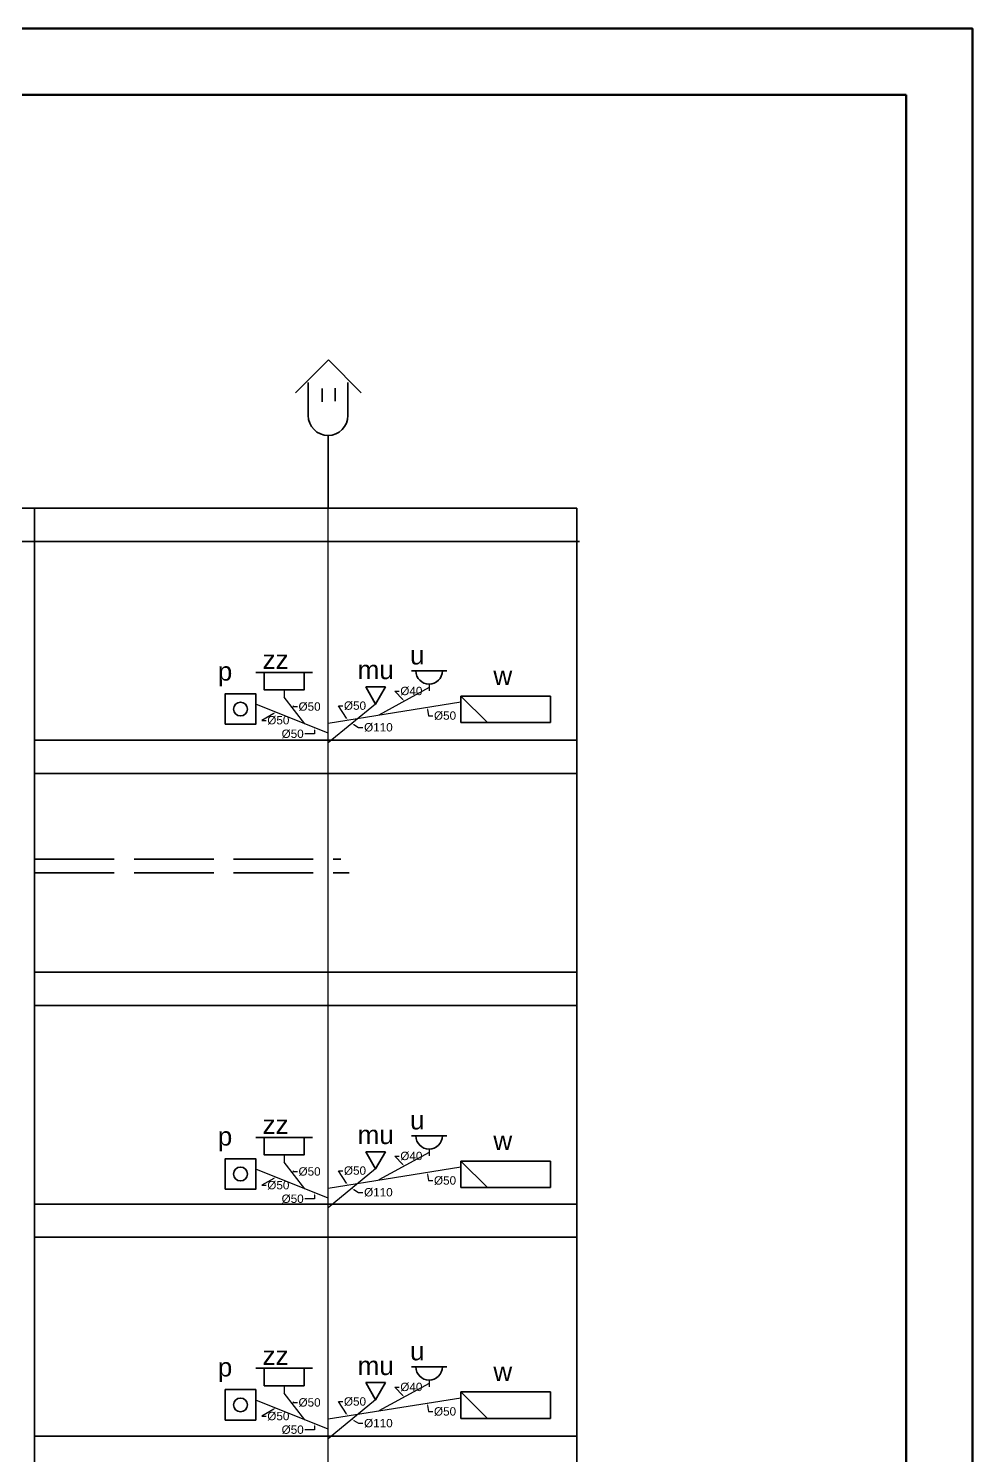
# Model space of a CAD drawing. Header units: millimetres. Extents: x 135 to 13042, y 991 to 8969.
# Drawn here: x 3128.9 to 3271.2, y 1195.7 to 1411 of the extents above; entities that cross this region are included whole.
import ezdxf
from ezdxf import colors
from ezdxf.entities.mleader import LeaderData, LeaderLine
from ezdxf.math import Vec2, Vec3

# ---------------------------------------------------------------- set-up
doc = ezdxf.new("R2010")
doc.units = ezdxf.units.MM
doc.linetypes.add('ACAD_ISO02W100', pattern=[15, 12, -3])
doc.layers.add('kanalizacja', color=7, linetype='Continuous', true_color=0xb06239)
doc.styles.add('numery działek', font='arial.ttf', dxfattribs={"height": 15})
doc.styles.get("Standard").update_dxf_attribs({"font": 'arial.ttf'})

msp = doc.modelspace()

# ---------------------------------------------------------------- linework, layer by layer
at = {"linetype": 'ByBlock', "lineweight": 70}
for p, q in [((3261.23, 1400.99), (2191.23, 1400.99)), ((3261.23, 1000.99), (3261.23, 1400.99))]:
    msp.add_line(p, q, dxfattribs=at)
at = {"linetype": 'ByBlock', "lineweight": 35}
for p, q in [((3169.16, 1356.03), (3174.11, 1360.98)), ((3174.11, 1360.98), (3179.06, 1356.03)), ((3171.06, 1352.6), (3171.06, 1357.6)), ((3173.16, 1356.7), (3173.16, 1354.68)), ((3175.12, 1356.75), (3175.12, 1354.76)), ((3177.06, 1352.6), (3177.06, 1357.6)), ((3174.06, 1338.6), (3174.06, 1349.6)), ((3211.55, 1338.6), (3211.55, 1102.75)), ((3207.62, 1306.27), (3207.62, 1310.27)), ((3207.62, 1236.11), (3207.62, 1240.11)), ((3129.81, 1233.6), (3211.55, 1233.6)), ((3129.81, 1228.6), (3211.55, 1228.6)), ((3207.62, 1201.26), (3207.62, 1205.26)), ((3129.81, 1198.6), (3211.55, 1198.6))]:
    msp.add_line(p, q, dxfattribs=at)
at = {"lineweight": 35}
for p, q in [((2325.14, 1338.6), (3211.55, 1338.6)), ((3066.5, 1333.6), (3211.99, 1333.6)), ((3164.42, 1313.83), (3163.17, 1313.83)), ((3170.44, 1313.83), (3171.69, 1313.83)), ((3191.96, 1314.06), (3186.63, 1314.06)), ((3182.73, 1311.67), (3179.73, 1311.67)), ((3179.73, 1311.67), (3181.23, 1309.07)), ((3181.23, 1309.07), (3182.73, 1311.67)), ((3194.09, 1306.27), (3194.09, 1310.27)), ((3194.09, 1310.27), (3207.62, 1310.27)), ((3194.09, 1310.27), (3198.09, 1306.27)), ((3207.62, 1306.27), (3194.09, 1306.27)), ((3129.81, 1303.6), (3211.55, 1303.6)), ((3129.81, 1298.6), (3211.55, 1298.6)), ((3129.81, 1268.6), (3211.55, 1268.6)), ((3129.81, 1263.6), (3211.55, 1263.6)), ((3164.42, 1243.67), (3163.17, 1243.67)), ((3170.44, 1243.67), (3171.69, 1243.67)), ((3191.96, 1243.9), (3186.63, 1243.9)), ((3182.73, 1241.51), (3179.73, 1241.51)), ((3179.73, 1241.51), (3181.23, 1238.91)), ((3181.23, 1238.91), (3182.73, 1241.51)), ((3194.09, 1236.11), (3194.09, 1240.11)), ((3194.09, 1240.11), (3207.62, 1240.11)), ((3194.09, 1240.11), (3198.09, 1236.11)), ((3207.62, 1236.11), (3194.09, 1236.11)), ((3164.42, 1208.83), (3163.17, 1208.83)), ((3170.44, 1208.83), (3171.69, 1208.83)), ((3191.96, 1209.05), (3186.63, 1209.05)), ((3182.73, 1206.67), (3179.73, 1206.67)), ((3179.73, 1206.67), (3181.23, 1204.07)), ((3181.23, 1204.07), (3182.73, 1206.67)), ((3194.09, 1201.26), (3194.09, 1205.26)), ((3194.09, 1205.26), (3207.62, 1205.26)), ((3194.09, 1205.26), (3198.09, 1201.26)), ((3207.62, 1201.26), (3194.09, 1201.26))]:
    msp.add_line(p, q, dxfattribs=at)
at = {"linetype": 'ACAD_ISO02W100', "lineweight": 35}
for p, q in [((3129.81, 1285.65), (3175.99, 1285.65)), ((3129.81, 1283.6), (3177.23, 1283.6))]:
    msp.add_line(p, q, dxfattribs=at)
at = {"linetype": 'ByBlock', "lineweight": 70}
msp.add_lwpolyline([(2171.23, 990.99), (2171.23, 1410.99), (3271.23, 1410.99), (3271.23, 990.99), (2171.23, 990.99)], dxfattribs=at)
at = {"lineweight": 35}
msp.add_lwpolyline([(3129.81, 1102.75), (3129.81, 1193.6), (3129.81, 1198.6), (3129.81, 1228.6), (3129.81, 1233.6), (3129.81, 1263.6), (3129.81, 1268.6), (3129.81, 1298.6), (3129.81, 1303.6), (3129.81, 1333.6), (3129.81, 1338.6)], dxfattribs=at)
for points in [[(3170.44, 1313.83), (3164.42, 1313.83), (3164.42, 1311.2), (3170.44, 1311.2)], [(3158.55, 1306.01), (3163.14, 1306.01), (3163.14, 1310.61), (3158.55, 1310.61)], [(3170.44, 1243.67), (3164.42, 1243.67), (3164.42, 1241.04), (3170.44, 1241.04)], [(3158.55, 1235.85), (3163.14, 1235.85), (3163.14, 1240.45), (3158.55, 1240.45)], [(3170.44, 1208.83), (3164.42, 1208.83), (3164.42, 1206.2), (3170.44, 1206.2)], [(3158.55, 1201.01), (3163.14, 1201.01), (3163.14, 1205.61), (3158.55, 1205.61)]]:
    msp.add_lwpolyline(points, close=True, dxfattribs=at)
for centre in [(3160.85, 1308.31), (3160.85, 1238.15), (3160.85, 1203.31)]:
    msp.add_circle(centre, 1.04, dxfattribs=at)
at = {"linetype": 'ByBlock', "lineweight": 35}
msp.add_arc((3174.06, 1352.6), 3, 180, 0, dxfattribs=at)
at = {"lineweight": 35}
for centre in [(3189.29, 1314.06), (3189.29, 1243.9), (3189.29, 1209.05)]:
    msp.add_arc(centre, 2, 180, 0, dxfattribs=at)
at = {"layer": 'kanalizacja', "linetype": 'ByBlock', "lineweight": 25}
msp.add_line((3174.06, 1160.07), (3174.06, 1338.6), dxfattribs=at)
at = {"layer": 'kanalizacja', "lineweight": 25}
for p, q in [((3189.29, 1311.56), (3181.72, 1307.41)), ((3189.29, 1312.06), (3189.29, 1311.06)), ((3167.43, 1311.2), (3167.43, 1310.08)), ((3170.54, 1306.06), (3167.43, 1310.08)), ((3174.06, 1306.19), (3194.09, 1309.38)), ((3174.06, 1304.65), (3163.14, 1309.03)), ((3181.23, 1309.07), (3174.06, 1303.21)), ((3167.43, 1241.04), (3167.43, 1239.92)), ((3189.29, 1241.4), (3181.72, 1237.25)), ((3189.29, 1241.9), (3189.29, 1240.9)), ((3174.06, 1234.49), (3163.14, 1238.87)), ((3170.54, 1235.91), (3167.43, 1239.92)), ((3174.06, 1236.03), (3194.09, 1239.22)), ((3181.23, 1238.91), (3174.06, 1233.06)), ((3167.43, 1206.2), (3167.43, 1205.07)), ((3189.29, 1206.55), (3181.72, 1202.41)), ((3189.29, 1207.05), (3189.29, 1206.05)), ((3174.06, 1199.65), (3163.14, 1204.03)), ((3170.54, 1201.06), (3167.43, 1205.07)), ((3174.06, 1201.19), (3194.09, 1204.38)), ((3181.23, 1204.07), (3174.06, 1198.21))]:
    msp.add_line(p, q, dxfattribs=at)

# ---------------------------------------------------------------- texts
at = {"lineweight": 35, "attachment_point": 3, "style": 'numery działek'}
for s, insert, char_height in [('zz', (3168.1, 1317.17), 2.812), ('u', (3188.6, 1317.85), 2.81), ('p', (3159.61, 1315.41), 2.81), ('mu', (3183.97, 1315.64), 2.812), ('w', (3201.82, 1314.73), 2.81), ('u', (3188.6, 1247.69), 2.81), ('p', (3159.61, 1245.25), 2.81), ('zz', (3168.1, 1247.01), 2.812), ('mu', (3183.97, 1245.48), 2.812), ('w', (3201.82, 1244.57), 2.81), ('zz', (3168.1, 1212.16), 2.812), ('u', (3188.6, 1212.85), 2.81), ('p', (3159.61, 1210.41), 2.81), ('mu', (3183.97, 1210.63), 2.812), ('w', (3201.82, 1209.73), 2.81)]:
    msp.add_mtext_dynamic_manual_height_columns(s, width=28.3408, gutter_width=75, heights=[0], dxfattribs=dict(at, insert=insert, char_height=char_height))

# ---------------------------------------------------------------- leaders
at = {"linetype": 'ACAD_ISO02W100', "lineweight": 35}
ml = msp.add_multileader_mtext('Standard', dxfattribs=at)
ml.set_content('%%C40', color=256)
ml.set_leader_properties()
ml.build(insert=Vec2(0, 0))
ml.multileader.update_dxf_attribs({"arrow_head_size": 0.337})
ctx = ml.context
ctx.base_point, ctx.char_height, ctx.arrow_head_size, ctx.landing_gap_size, ctx.plane_origin = Vec3(3184.78, 1311.01), 1.262, 0.337, 0.168, Vec3(3185.55, 1309.51)
notes = []
notes.append((ctx, [(0, (1, 1, 0), (3184.11, 1311.01), (1, 0), 0.673, [(0, [(3185.55, 1309.51)], 0, [])])]))
ctx.mtext.insert, ctx.mtext.flow_direction = Vec3(3184.95, 1311.67), 5
ml = msp.add_multileader_mtext('Standard', dxfattribs=at)
ml.set_content('%%C50', color=256)
ml.set_leader_properties()
ml.build(insert=Vec2(0, 0))
ml.multileader.update_dxf_attribs({"arrow_head_size": 0.337})
ctx = ml.context
ctx.base_point, ctx.char_height, ctx.arrow_head_size, ctx.landing_gap_size, ctx.plane_origin = Vec3(3169.43, 1308.67), 1.262, 0.337, 0.168, Vec3(3168.6, 1308.57)
notes.append((ctx, [(0, (1, 1, 0), (3168.76, 1308.67), (1, 0), 0.673, [(0, [(3168.6, 1308.57)], 0, [])])]))
ctx.mtext.insert, ctx.mtext.flow_direction = Vec3(3169.6, 1309.32), 5
ml = msp.add_multileader_mtext('Standard', dxfattribs=at)
ml.set_content('%%C50', color=256)
ml.set_leader_properties()
ml.build(insert=Vec2(0, 0))
ml.multileader.update_dxf_attribs({"arrow_head_size": 0.337})
ctx = ml.context
ctx.base_point, ctx.char_height, ctx.arrow_head_size, ctx.landing_gap_size, ctx.plane_origin = Vec3(3176.28, 1308.8), 1.262, 0.337, 0.168, Vec3(3177.03, 1306.66)
notes.append((ctx, [(0, (1, 1, 0), (3175.61, 1308.8), (1, 0), 0.673, [(0, [(3177.03, 1306.66)], 0, [])])]))
ctx.mtext.insert, ctx.mtext.flow_direction = Vec3(3176.45, 1309.46), 5
ml = msp.add_multileader_mtext('Standard', dxfattribs=at)
ml.set_content('%%C50', color=256)
ml.set_leader_properties()
ml.build(insert=Vec2(0, 0))
ml.multileader.update_dxf_attribs({"arrow_head_size": 0.337})
ctx = ml.context
ctx.base_point, ctx.char_height, ctx.arrow_head_size, ctx.landing_gap_size, ctx.plane_origin = Vec3(3164.72, 1306.6), 1.262, 0.337, 0.168, Vec3(3166.16, 1307.82)
notes.append((ctx, [(0, (1, 1, 0), (3164.05, 1306.6), (1, 0), 0.673, [(0, [(3166.16, 1307.82)], 0, [])])]))
ctx.mtext.insert, ctx.mtext.flow_direction = Vec3(3164.89, 1307.26), 5
ml = msp.add_multileader_mtext('Standard', dxfattribs=at)
ml.set_content('%%C50', color=256)
ml.set_leader_properties()
ml.build(insert=Vec2(0, 0))
ml.multileader.update_dxf_attribs({"arrow_head_size": 0.337})
ctx = ml.context
ctx.base_point, ctx.char_height, ctx.arrow_head_size, ctx.landing_gap_size, ctx.plane_origin = Vec3(3189.86, 1307.31), 1.262, 0.337, 0.168, Vec3(3189.03, 1308.57)
notes.append((ctx, [(0, (1, 1, 0), (3189.19, 1307.31), (1, 0), 0.673, [(0, [(3189.03, 1308.57)], 0, [])])]))
ctx.mtext.insert, ctx.mtext.flow_direction = Vec3(3190.03, 1307.96), 5
ml = msp.add_multileader_mtext('Standard', dxfattribs=at)
ml.set_content('%%C50', color=256)
ml.set_leader_properties()
ml.build(insert=Vec2(0, 0))
ml.multileader.update_dxf_attribs({"arrow_head_size": 0.337})
ctx = ml.context
ctx.base_point, ctx.char_height, ctx.arrow_head_size, ctx.landing_gap_size, ctx.plane_origin = Vec3(3167.03, 1304.56), 1.262, 0.337, 0.168, Vec3(3172.01, 1305.47)
ctx.text_align_type = 2
notes.append((ctx, [(1, (1, 1, 0), (3172.01, 1304.56), (-1, 0), 1.46, [(0, [(3172.01, 1305.47)], 0, [])])]))
ctx.mtext.insert, ctx.mtext.alignment, ctx.mtext.flow_direction = Vec3(3170.38, 1305.21), 3, 5
ml = msp.add_multileader_mtext('Standard', dxfattribs=at)
ml.set_content('%%C110', color=256)
ml.set_leader_properties()
ml.build(insert=Vec2(0, 0))
ml.multileader.update_dxf_attribs({"arrow_head_size": 0.337})
ctx = ml.context
ctx.base_point, ctx.char_height, ctx.arrow_head_size, ctx.landing_gap_size, ctx.plane_origin = Vec3(3179.32, 1305.53), 1.262, 0.337, 0.168, Vec3(3177.64, 1306.14)
notes.append((ctx, [(0, (1, 1, 0), (3178.65, 1305.53), (1, 0), 0.673, [(0, [(3177.64, 1306.14)], 0, [])])]))
ctx.mtext.insert, ctx.mtext.flow_direction = Vec3(3179.49, 1306.19), 5
ml = msp.add_multileader_mtext('Standard', dxfattribs=at)
ml.set_content('%%C40', color=256)
ml.set_leader_properties()
ml.build(insert=Vec2(0, 0))
ml.multileader.update_dxf_attribs({"arrow_head_size": 0.337})
ctx = ml.context
ctx.base_point, ctx.char_height, ctx.arrow_head_size, ctx.landing_gap_size, ctx.plane_origin = Vec3(3184.78, 1240.85), 1.262, 0.337, 0.168, Vec3(3185.55, 1239.35)
notes.append((ctx, [(0, (1, 1, 0), (3184.11, 1240.85), (1, 0), 0.673, [(0, [(3185.55, 1239.35)], 0, [])])]))
ctx.mtext.insert, ctx.mtext.flow_direction = Vec3(3184.95, 1241.51), 5
ml = msp.add_multileader_mtext('Standard', dxfattribs=at)
ml.set_content('%%C50', color=256)
ml.set_leader_properties()
ml.build(insert=Vec2(0, 0))
ml.multileader.update_dxf_attribs({"arrow_head_size": 0.337})
ctx = ml.context
ctx.base_point, ctx.char_height, ctx.arrow_head_size, ctx.landing_gap_size, ctx.plane_origin = Vec3(3169.43, 1238.51), 1.262, 0.337, 0.168, Vec3(3168.6, 1238.41)
notes.append((ctx, [(0, (1, 1, 0), (3168.76, 1238.51), (1, 0), 0.673, [(0, [(3168.6, 1238.41)], 0, [])])]))
ctx.mtext.insert, ctx.mtext.flow_direction = Vec3(3169.6, 1239.17), 5
ml = msp.add_multileader_mtext('Standard', dxfattribs=at)
ml.set_content('%%C50', color=256)
ml.set_leader_properties()
ml.build(insert=Vec2(0, 0))
ml.multileader.update_dxf_attribs({"arrow_head_size": 0.337})
ctx = ml.context
ctx.base_point, ctx.char_height, ctx.arrow_head_size, ctx.landing_gap_size, ctx.plane_origin = Vec3(3176.28, 1238.64), 1.262, 0.337, 0.168, Vec3(3177.03, 1236.51)
notes.append((ctx, [(0, (1, 1, 0), (3175.61, 1238.64), (1, 0), 0.673, [(0, [(3177.03, 1236.51)], 0, [])])]))
ctx.mtext.insert, ctx.mtext.flow_direction = Vec3(3176.45, 1239.3), 5
ml = msp.add_multileader_mtext('Standard', dxfattribs=at)
ml.set_content('%%C50', color=256)
ml.set_leader_properties()
ml.build(insert=Vec2(0, 0))
ml.multileader.update_dxf_attribs({"arrow_head_size": 0.337})
ctx = ml.context
ctx.base_point, ctx.char_height, ctx.arrow_head_size, ctx.landing_gap_size, ctx.plane_origin = Vec3(3189.86, 1237.15), 1.262, 0.337, 0.168, Vec3(3189.03, 1238.41)
notes.append((ctx, [(0, (1, 1, 0), (3189.19, 1237.15), (1, 0), 0.673, [(0, [(3189.03, 1238.41)], 0, [])])]))
ctx.mtext.insert, ctx.mtext.flow_direction = Vec3(3190.03, 1237.81), 5
ml = msp.add_multileader_mtext('Standard', dxfattribs=at)
ml.set_content('%%C50', color=256)
ml.set_leader_properties()
ml.build(insert=Vec2(0, 0))
ml.multileader.update_dxf_attribs({"arrow_head_size": 0.337})
ctx = ml.context
ctx.base_point, ctx.char_height, ctx.arrow_head_size, ctx.landing_gap_size, ctx.plane_origin = Vec3(3164.72, 1236.45), 1.262, 0.337, 0.168, Vec3(3166.16, 1237.66)
notes.append((ctx, [(0, (1, 1, 0), (3164.05, 1236.45), (1, 0), 0.673, [(0, [(3166.16, 1237.66)], 0, [])])]))
ctx.mtext.insert, ctx.mtext.flow_direction = Vec3(3164.89, 1237.1), 5
ml = msp.add_multileader_mtext('Standard', dxfattribs=at)
ml.set_content('%%C110', color=256)
ml.set_leader_properties()
ml.build(insert=Vec2(0, 0))
ml.multileader.update_dxf_attribs({"arrow_head_size": 0.337})
ctx = ml.context
ctx.base_point, ctx.char_height, ctx.arrow_head_size, ctx.landing_gap_size, ctx.plane_origin = Vec3(3179.32, 1235.38), 1.262, 0.337, 0.168, Vec3(3177.64, 1235.98)
notes.append((ctx, [(0, (1, 1, 0), (3178.65, 1235.38), (1, 0), 0.673, [(0, [(3177.64, 1235.98)], 0, [])])]))
ctx.mtext.insert, ctx.mtext.flow_direction = Vec3(3179.49, 1236.03), 5
ml = msp.add_multileader_mtext('Standard', dxfattribs=at)
ml.set_content('%%C50', color=256)
ml.set_leader_properties()
ml.build(insert=Vec2(0, 0))
ml.multileader.update_dxf_attribs({"arrow_head_size": 0.337})
ctx = ml.context
ctx.base_point, ctx.char_height, ctx.arrow_head_size, ctx.landing_gap_size, ctx.plane_origin = Vec3(3167.03, 1234.4), 1.262, 0.337, 0.168, Vec3(3172.01, 1235.32)
ctx.text_align_type = 2
notes.append((ctx, [(1, (1, 1, 0), (3172.01, 1234.4), (-1, 0), 1.46, [(0, [(3172.01, 1235.32)], 0, [])])]))
ctx.mtext.insert, ctx.mtext.alignment, ctx.mtext.flow_direction = Vec3(3170.38, 1235.05), 3, 5
ml = msp.add_multileader_mtext('Standard', dxfattribs=at)
ml.set_content('%%C40', color=256)
ml.set_leader_properties()
ml.build(insert=Vec2(0, 0))
ml.multileader.update_dxf_attribs({"arrow_head_size": 0.337})
ctx = ml.context
ctx.base_point, ctx.char_height, ctx.arrow_head_size, ctx.landing_gap_size, ctx.plane_origin = Vec3(3184.78, 1206.01), 1.262, 0.337, 0.168, Vec3(3185.55, 1204.5)
notes.append((ctx, [(0, (1, 1, 0), (3184.11, 1206.01), (1, 0), 0.673, [(0, [(3185.55, 1204.5)], 0, [])])]))
ctx.mtext.insert, ctx.mtext.flow_direction = Vec3(3184.95, 1206.66), 5
ml = msp.add_multileader_mtext('Standard', dxfattribs=at)
ml.set_content('%%C50', color=256)
ml.set_leader_properties()
ml.build(insert=Vec2(0, 0))
ml.multileader.update_dxf_attribs({"arrow_head_size": 0.337})
ctx = ml.context
ctx.base_point, ctx.char_height, ctx.arrow_head_size, ctx.landing_gap_size, ctx.plane_origin = Vec3(3169.43, 1203.66), 1.262, 0.337, 0.168, Vec3(3168.6, 1203.57)
notes.append((ctx, [(0, (1, 1, 0), (3168.76, 1203.66), (1, 0), 0.673, [(0, [(3168.6, 1203.57)], 0, [])])]))
ctx.mtext.insert, ctx.mtext.flow_direction = Vec3(3169.6, 1204.32), 5
ml = msp.add_multileader_mtext('Standard', dxfattribs=at)
ml.set_content('%%C50', color=256)
ml.set_leader_properties()
ml.build(insert=Vec2(0, 0))
ml.multileader.update_dxf_attribs({"arrow_head_size": 0.337})
ctx = ml.context
ctx.base_point, ctx.char_height, ctx.arrow_head_size, ctx.landing_gap_size, ctx.plane_origin = Vec3(3176.28, 1203.8), 1.262, 0.337, 0.168, Vec3(3177.03, 1201.66)
notes.append((ctx, [(0, (1, 1, 0), (3175.61, 1203.8), (1, 0), 0.673, [(0, [(3177.03, 1201.66)], 0, [])])]))
ctx.mtext.insert, ctx.mtext.flow_direction = Vec3(3176.45, 1204.46), 5
ml = msp.add_multileader_mtext('Standard', dxfattribs=at)
ml.set_content('%%C50', color=256)
ml.set_leader_properties()
ml.build(insert=Vec2(0, 0))
ml.multileader.update_dxf_attribs({"arrow_head_size": 0.337})
ctx = ml.context
ctx.base_point, ctx.char_height, ctx.arrow_head_size, ctx.landing_gap_size, ctx.plane_origin = Vec3(3164.72, 1201.6), 1.262, 0.337, 0.168, Vec3(3166.16, 1202.82)
notes.append((ctx, [(0, (1, 1, 0), (3164.05, 1201.6), (1, 0), 0.673, [(0, [(3166.16, 1202.82)], 0, [])])]))
ctx.mtext.insert, ctx.mtext.flow_direction = Vec3(3164.89, 1202.26), 5
ml = msp.add_multileader_mtext('Standard', dxfattribs=at)
ml.set_content('%%C50', color=256)
ml.set_leader_properties()
ml.build(insert=Vec2(0, 0))
ml.multileader.update_dxf_attribs({"arrow_head_size": 0.337})
ctx = ml.context
ctx.base_point, ctx.char_height, ctx.arrow_head_size, ctx.landing_gap_size, ctx.plane_origin = Vec3(3189.86, 1202.31), 1.262, 0.337, 0.168, Vec3(3189.03, 1203.57)
notes.append((ctx, [(0, (1, 1, 0), (3189.19, 1202.31), (1, 0), 0.673, [(0, [(3189.03, 1203.57)], 0, [])])]))
ctx.mtext.insert, ctx.mtext.flow_direction = Vec3(3190.03, 1202.96), 5
ml = msp.add_multileader_mtext('Standard', dxfattribs=at)
ml.set_content('%%C50', color=256)
ml.set_leader_properties()
ml.build(insert=Vec2(0, 0))
ml.multileader.update_dxf_attribs({"arrow_head_size": 0.337})
ctx = ml.context
ctx.base_point, ctx.char_height, ctx.arrow_head_size, ctx.landing_gap_size, ctx.plane_origin = Vec3(3167.03, 1199.55), 1.262, 0.337, 0.168, Vec3(3172.01, 1200.47)
ctx.text_align_type = 2
notes.append((ctx, [(1, (1, 1, 0), (3172.01, 1199.55), (-1, 0), 1.46, [(0, [(3172.01, 1200.47)], 0, [])])]))
ctx.mtext.insert, ctx.mtext.alignment, ctx.mtext.flow_direction = Vec3(3170.38, 1200.21), 3, 5
ml = msp.add_multileader_mtext('Standard', dxfattribs=at)
ml.set_content('%%C110', color=256)
ml.set_leader_properties()
ml.build(insert=Vec2(0, 0))
ml.multileader.update_dxf_attribs({"arrow_head_size": 0.337})
ctx = ml.context
ctx.base_point, ctx.char_height, ctx.arrow_head_size, ctx.landing_gap_size, ctx.plane_origin = Vec3(3179.32, 1200.53), 1.262, 0.337, 0.168, Vec3(3177.64, 1201.14)
notes.append((ctx, [(0, (1, 1, 0), (3178.65, 1200.53), (1, 0), 0.673, [(0, [(3177.64, 1201.14)], 0, [])])]))
ctx.mtext.insert, ctx.mtext.flow_direction = Vec3(3179.49, 1201.19), 5
for ctx, leaders in notes:
    for number, flags, end, landing, length, lines in leaders:
        leader = LeaderData()
        leader.index, (leader.has_last_leader_line, leader.has_dogleg_vector, leader.attachment_direction) = number, flags
        leader.last_leader_point, leader.dogleg_vector, leader.dogleg_length = Vec3(end), Vec3(landing), length
        for number, points, colour, breaks in lines:
            line = LeaderLine()
            line.index, line.vertices, line.color, line.breaks = number, Vec3.list(points), colors.encode_raw_color(colour), breaks
            leader.lines.append(line)
        ctx.leaders.append(leader)

doc.saveas('drawing.dxf')
